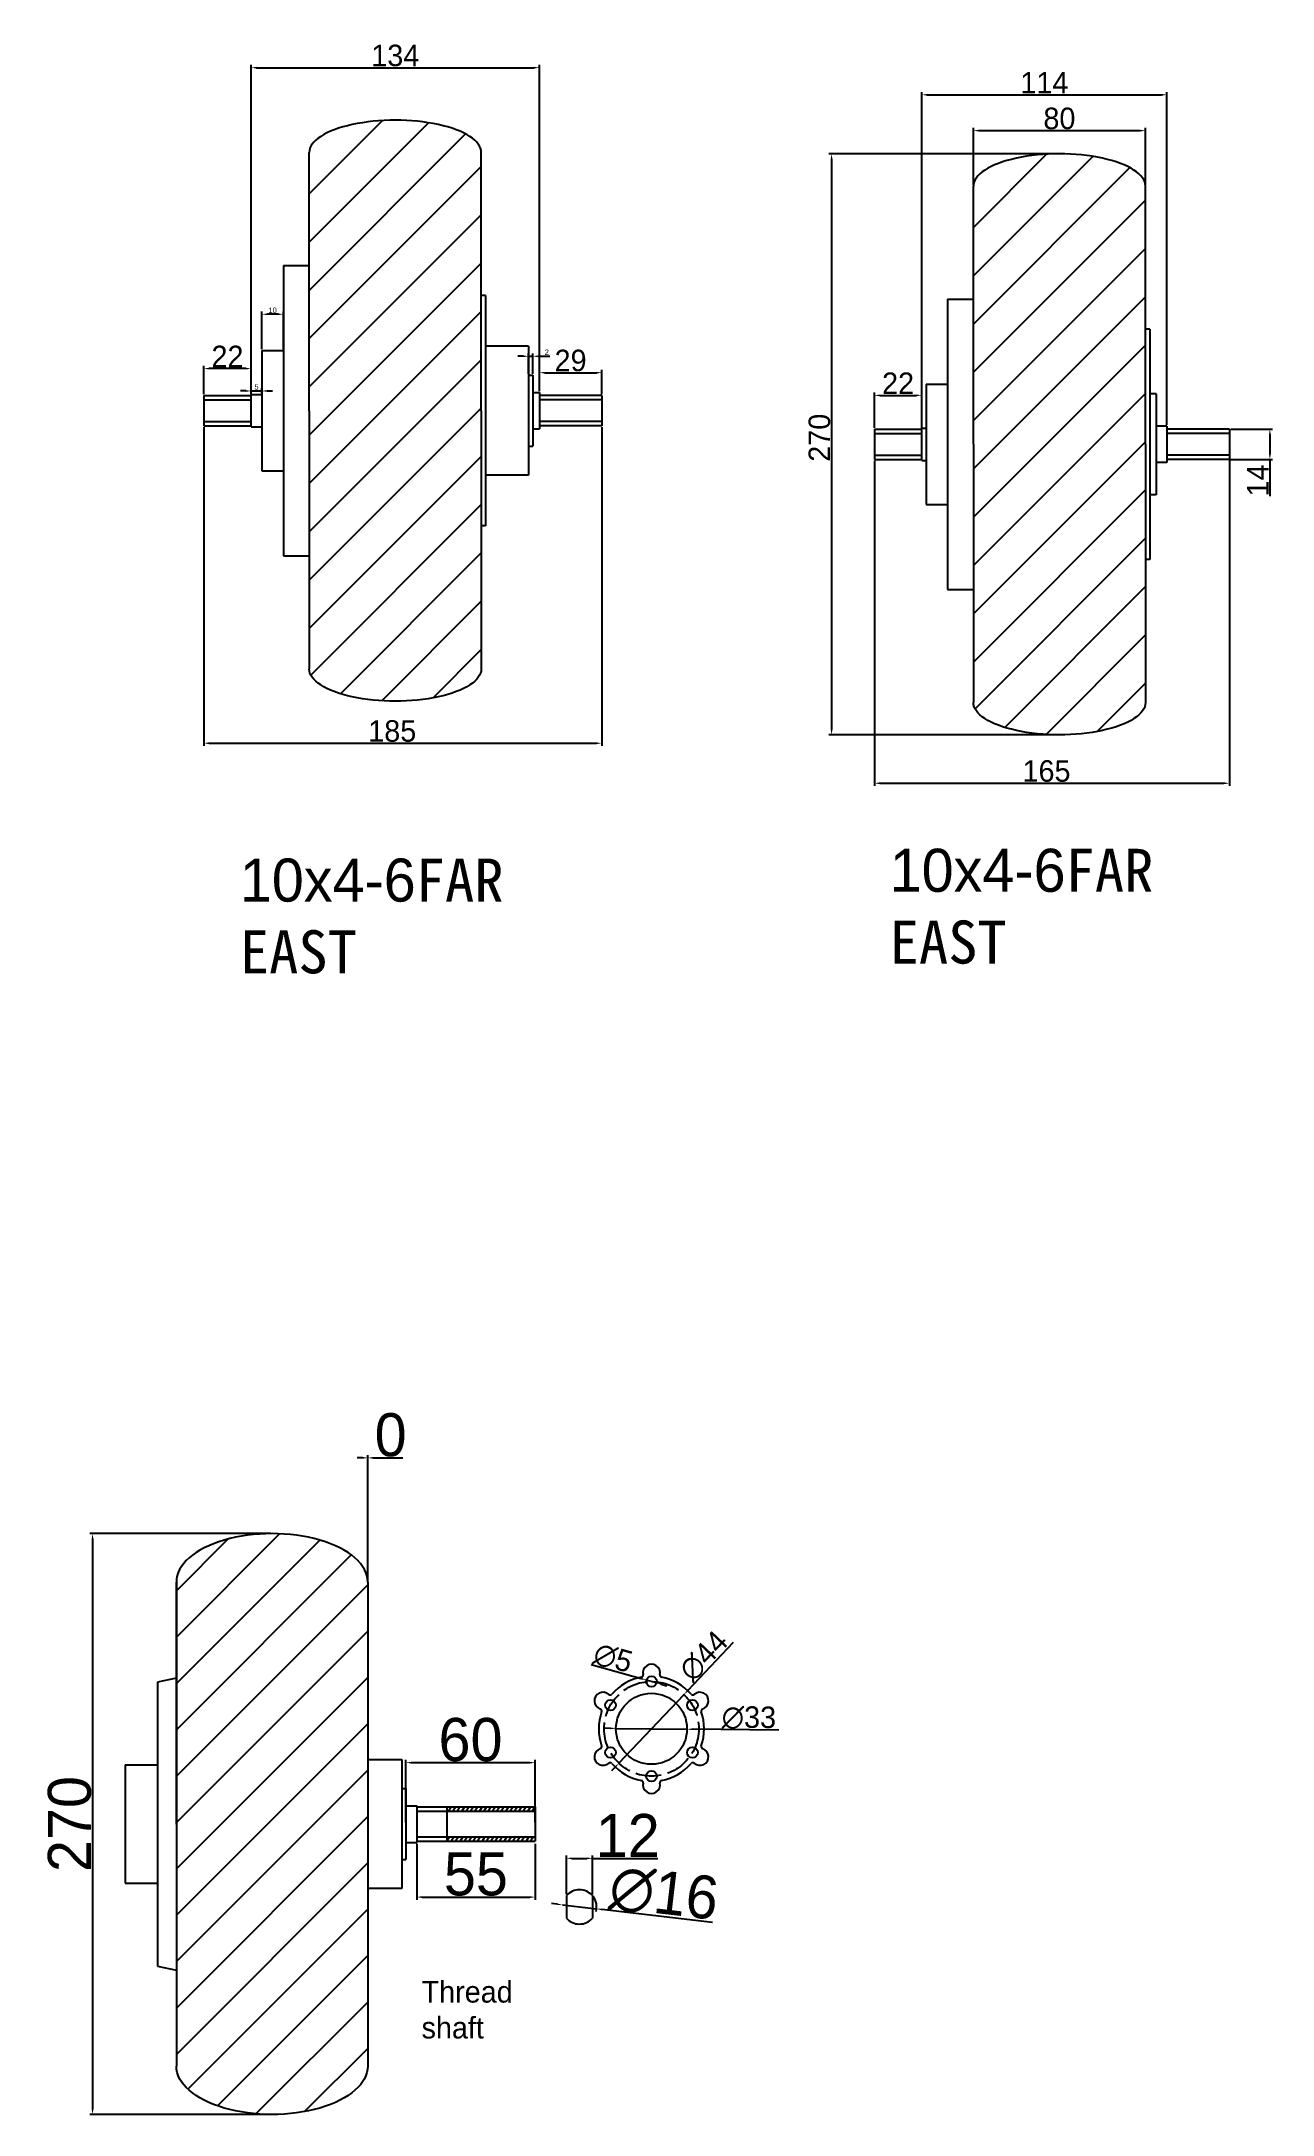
# Model space of a CAD drawing. Header units: millimetres. Extents: x 3959 to 4532, y -15 to 948.
import ezdxf

# ---------------------------------------------------------------- set-up
doc = ezdxf.new("R2010")
doc.units = ezdxf.units.MM
doc.linetypes.add('ACAD_ISO02W100', pattern=[15, 12, -3])
doc.dimstyles.new('ISO-25', dxfattribs={"dimtxt": 2.5, "dimasz": 2.5, "dimexe": 1.25, "dimexo": 0.625, "dimtad": 1, "dimdsep": 46, "dimtxsty": 'Standard', "dimcen": 2.5, "dimadec": 0, "dimazin": 0, "dimtfac": 1, "dimtmove": 0, "dimatfit": 3, "dimfxl": 1, "dimarcsym": 0})

# ---------------------------------------------------------------- blocks, each defined once
blk = doc.blocks.new('*D27')
at = {"color": 0, "lineweight": -2, "transparency": 16777216}
for p, q in [((4133.85, 110.81), (4133.85, 84.75)), ((4188.85, 110.81), (4188.85, 84.75)), ((4136.35, 86), (4186.35, 86))]:
    blk.add_line(p, q, dxfattribs=at)
at = {"color": 0, "transparency": 16777216}
for points in [[(4136.35, 86.42), (4136.35, 85.58), (4133.85, 86)], [(4186.35, 86.42), (4186.35, 85.58), (4188.85, 86)]]:
    blk.add_solid(points, dxfattribs=at)
at = {"layer": 'Defpoints', "color": 0, "transparency": 16777216}
for p in [(4133.85, 111.44), (4188.85, 111.44), (4188.85, 86)]:
    blk.add_point(p, dxfattribs=at)
at = {"color": 0, "transparency": 16777216, "insert": (4161.35, 96.63), "char_height": 20, "attachment_point": 5}
blk.add_mtext('55', dxfattribs=at)
blk = doc.blocks.new('*D28')
at = {"color": 0, "lineweight": -2, "transparency": 16777216}
for p, q in [((4199.06, 82.66), (4196.57, 82.95)), ((4201.54, 82.37), (4217.43, 80.51)), ((4271.32, 74.21), (4219.92, 80.22))]:
    blk.add_line(p, q, dxfattribs=at)
blk.add_arc((4209.49, 81.44), 8, 344.37326, 36.93339, dxfattribs=at)
at = {"color": 0, "transparency": 16777216}
for points in [[(4199.11, 83.08), (4199.01, 82.25), (4201.54, 82.37)], [(4219.96, 80.64), (4219.87, 79.81), (4217.43, 80.51)]]:
    blk.add_solid(points, dxfattribs=at)
at = {"layer": 'Defpoints', "color": 0, "transparency": 16777216}
for p in [(4201.54, 82.37), (4217.43, 80.51)]:
    blk.add_point(p, dxfattribs=at)
at = {"color": 0, "transparency": 16777216, "insert": (4248.76, 87.54), "char_height": 20, "attachment_point": 5, "rotation": 353.32573}
blk.add_mtext('∅16', dxfattribs=at)
blk = doc.blocks.new('*D29')
at = {"color": 0, "lineweight": -2, "transparency": 16777216}
for p, q in [((4203.49, 87.36), (4203.49, 105.25)), ((4205.99, 104), (4212.99, 104)), ((4215.49, 87.36), (4215.49, 105.25)), ((4215.49, 104), (4245.9, 104))]:
    blk.add_line(p, q, dxfattribs=at)
at = {"color": 0, "transparency": 16777216}
for points in [[(4205.99, 104.42), (4205.99, 103.58), (4203.49, 104)], [(4212.99, 104.42), (4212.99, 103.58), (4215.49, 104)]]:
    blk.add_solid(points, dxfattribs=at)
at = {"layer": 'Defpoints', "color": 0, "transparency": 16777216}
for p in [(4215.49, 104), (4203.49, 86.73), (4215.49, 86.73)]:
    blk.add_point(p, dxfattribs=at)
at = {"color": 0, "transparency": 16777216, "insert": (4231.94, 114.63), "char_height": 20, "attachment_point": 5}
blk.add_mtext('12', dxfattribs=at)
blk = doc.blocks.new('*D30')
at = {"color": 0, "lineweight": -2, "transparency": 16777216}
for p, q in [((4128.85, 120.64), (4128.85, 149.73)), ((4131.35, 148.48), (4186.35, 148.48)), ((4188.85, 120.64), (4188.85, 149.73))]:
    blk.add_line(p, q, dxfattribs=at)
at = {"color": 0, "transparency": 16777216}
for points in [[(4131.35, 148.89), (4131.35, 148.06), (4128.85, 148.48)], [(4186.35, 148.89), (4186.35, 148.06), (4188.85, 148.48)]]:
    blk.add_solid(points, dxfattribs=at)
at = {"layer": 'Defpoints', "color": 0, "transparency": 16777216}
for p in [(4188.85, 148.48), (4128.85, 120.01), (4188.85, 120.01)]:
    blk.add_point(p, dxfattribs=at)
at = {"color": 0, "transparency": 16777216, "insert": (4158.85, 159.1), "char_height": 20, "attachment_point": 5}
blk.add_mtext('60', dxfattribs=at)
blk = doc.blocks.new('*U1')
blk.add_line((0.68, 1), (-0.68, -1))
blk = doc.blocks.new('*U2')
at = {"color": 0, "linetype": 'ByBlock', "lineweight": -2, "transparency": 16777216}
for p in [(-38.86, 0), (-36.81, 0), (-34.77, 0), (-32.72, 0), (-30.68, 0), (-28.63, 0), (-26.59, 0), (-24.54, 0), (-22.5, 0), (-20.45, 0), (-18.41, 0), (-16.36, 0), (-14.32, 0), (-12.27, 0), (-10.23, 0), (-8.18, 0), (-6.14, 0), (-4.09, 0), (-2.05, 0), (0, 0)]:
    blk.add_blockref('*U1', p, dxfattribs=at)
blk = doc.blocks.new('*U3')
blk.add_line((0.68, 1), (-0.68, -1))
blk = doc.blocks.new('*U4')
at = {"color": 0, "linetype": 'ByBlock', "lineweight": -2, "transparency": 16777216}
for p in [(-38.86, 0), (-36.81, 0), (-34.77, 0), (-32.72, 0), (-30.68, 0), (-28.63, 0), (-26.59, 0), (-24.54, 0), (-22.5, 0), (-20.45, 0), (-18.41, 0), (-16.36, 0), (-14.32, 0), (-12.27, 0), (-10.23, 0), (-8.18, 0), (-6.14, 0), (-4.09, 0), (-2.05, 0), (0, 0)]:
    blk.add_blockref('*U3', p, dxfattribs=at)
blk = doc.blocks.new('*D17')
at = {"color": 0, "lineweight": -2, "transparency": 16777216}
for p, q in [((4223.97, 164.41), (4221.47, 164.44)), ((4226.47, 164.38), (4259.46, 164.02)), ((4302.16, 163.55), (4261.96, 163.99))]:
    blk.add_line(p, q, dxfattribs=at)
at = {"color": 0, "transparency": 16777216}
for points in [[(4223.97, 164.83), (4223.96, 163.99), (4226.47, 164.38)], [(4261.97, 164.41), (4261.96, 163.57), (4259.46, 164.02)]]:
    blk.add_solid(points, dxfattribs=at)
at = {"layer": 'Defpoints', "color": 0, "transparency": 16777216}
for p in [(4226.47, 164.38), (4259.46, 164.02)]:
    blk.add_point(p, dxfattribs=at)
at = {"color": 0, "transparency": 16777216, "insert": (4288.26, 169.33), "char_height": 10, "attachment_point": 5, "rotation": 359.3682}
blk.add_mtext('∅33', dxfattribs=at)
blk = doc.blocks.new('*D18')
at = {"color": 0, "lineweight": -2, "transparency": 16777216}
for p, q in [((4280.95, 204.28), (4259.82, 181.98)), ((4227.83, 148.23), (4258.1, 180.17)), ((4226.11, 146.42), (4224.39, 144.6))]:
    blk.add_line(p, q, dxfattribs=at)
at = {"color": 0, "transparency": 16777216}
for points in [[(4259.52, 182.27), (4260.12, 181.7), (4258.1, 180.17)], [(4225.81, 146.7), (4226.42, 146.13), (4227.83, 148.23)]]:
    blk.add_solid(points, dxfattribs=at)
at = {"layer": 'Defpoints', "color": 0, "transparency": 16777216}
for p in [(4258.1, 180.17), (4227.83, 148.23)]:
    blk.add_point(p, dxfattribs=at)
at = {"color": 0, "transparency": 16777216, "insert": (4267.26, 198.02), "char_height": 10, "attachment_point": 5, "rotation": 46.53847}
blk.add_mtext('∅44', dxfattribs=at)
blk = doc.blocks.new('*U6')
blk.add_circle((0, 0), 2.5)
blk = doc.blocks.new('*U7')
at = {"color": 0, "linetype": 'ByBlock', "lineweight": -2, "transparency": 16777216}
blk.add_blockref('*U6', (4045.3, 1985.12), dxfattribs=at)
for p, rotation in [((4026.24, 1974.12), 59.99999999999999), ((4064.35, 1974.12), 299.9999999999999), ((4026.24, 1952.12), 120), ((4064.35, 1952.12), 239.9999999999999), ((4045.3, 1941.12), 180)]:
    blk.add_blockref('*U6', p, dxfattribs=dict(at, rotation=rotation))
blk = doc.blocks.new('*U8')
for centre, radius, start, end in [((0, -1.02), 4, 348.74404, 191.25596), ((-4.9, -2), 1, 281.08744, 11.25596), ((4.9, -2), 1, 168.74404, 258.91256)]:
    blk.add_arc(centre, radius, start, end)
blk = doc.blocks.new('*U5')
at = {"color": 0, "linetype": 'ByBlock', "lineweight": -2, "transparency": 16777216}
blk.add_blockref('*U8', (4045.3, 1990.14), dxfattribs=at)
for p, rotation in [((4021.9, 1976.63), 59.99999999999999), ((4068.7, 1976.63), 299.9999999999999), ((4021.9, 1949.61), 120), ((4068.7, 1949.61), 240), ((4045.3, 1936.1), 180)]:
    blk.add_blockref('*U8', p, dxfattribs=dict(at, rotation=rotation))
blk = doc.blocks.new('*D19')
at = {"color": 0, "lineweight": -2, "transparency": 16777216}
for p, q in [((4214.93, 194.1), (4238.15, 187.56)), ((4245.37, 185.52), (4240.56, 186.88)), ((4247.78, 184.84), (4250.18, 184.17))]:
    blk.add_line(p, q, dxfattribs=at)
at = {"color": 0, "transparency": 16777216}
for points in [[(4238.27, 187.96), (4238.04, 187.15), (4240.56, 186.88)], [(4247.89, 185.25), (4247.67, 184.44), (4245.37, 185.52)]]:
    blk.add_solid(points, dxfattribs=at)
at = {"layer": 'Defpoints', "color": 0, "transparency": 16777216}
for p in [(4240.56, 186.88), (4245.37, 185.52)]:
    blk.add_point(p, dxfattribs=at)
at = {"color": 0, "transparency": 16777216, "insert": (4225.07, 197.08), "char_height": 10, "attachment_point": 5, "rotation": 344.2691}
blk.add_mtext('∅5', dxfattribs=at)
blk = doc.blocks.new('*D35')
at = {"color": 0, "lineweight": -2, "transparency": 16777216}
for p, q in [((4065.97, 254.94), (3981.9, 254.94)), ((3983.15, 252.44), (3983.15, -12.56)), ((4065.97, -15.06), (3981.9, -15.06))]:
    blk.add_line(p, q, dxfattribs=at)
at = {"color": 0, "transparency": 16777216}
for points in [[(3982.73, 252.44), (3983.57, 252.44), (3983.15, 254.94)], [(3982.73, -12.56), (3983.57, -12.56), (3983.15, -15.06)]]:
    blk.add_solid(points, dxfattribs=at)
at = {"layer": 'Defpoints', "color": 0, "transparency": 16777216}
for p in [(4066.6, 254.94), (3983.15, -15.06), (4066.6, -15.06)]:
    blk.add_point(p, dxfattribs=at)
at = {"color": 0, "transparency": 16777216, "insert": (3972.52, 119.94), "char_height": 20, "attachment_point": 5, "rotation": 90}
blk.add_mtext('270', dxfattribs=at)
blk = doc.blocks.new('*D36')
at = {"color": 0, "lineweight": -2, "transparency": 16777216}
for p, q in [((4108.6, 290.14), (4106.1, 290.14)), ((4111.1, 233.06), (4111.1, 291.39)), ((4111.1, 233.06), (4111.1, 291.39)), ((4113.6, 290.14), (4127.35, 290.14))]:
    blk.add_line(p, q, dxfattribs=at)
at = {"color": 0, "transparency": 16777216}
for points in [[(4108.6, 290.56), (4108.6, 289.72), (4111.1, 290.14)], [(4113.6, 290.56), (4113.6, 289.72), (4111.1, 290.14)]]:
    blk.add_solid(points, dxfattribs=at)
at = {"layer": 'Defpoints', "color": 0, "transparency": 16777216}
for p in [(4111.1, 290.14), (4111.1, 232.44), (4111.1, 232.44)]:
    blk.add_point(p, dxfattribs=at)
at = {"color": 0, "transparency": 16777216, "insert": (4121.72, 300.76), "char_height": 20, "attachment_point": 5}
blk.add_mtext('0', dxfattribs=at)
blk = doc.blocks.new('*D76')
at = {"color": 0, "lineweight": -2, "transparency": 16777216}
for p, q in [((4061.87, 805.49), (4061.87, 822.93)), ((4069.37, 821.68), (4064.37, 821.68)), ((4071.87, 805.49), (4071.87, 822.93))]:
    blk.add_line(p, q, dxfattribs=at)
at = {"color": 0, "transparency": 16777216}
for points in [[(4064.37, 822.09), (4064.37, 821.26), (4061.87, 821.68)], [(4069.37, 822.09), (4069.37, 821.26), (4071.87, 821.68)]]:
    blk.add_solid(points, dxfattribs=at)
at = {"layer": 'Defpoints', "color": 0, "transparency": 16777216}
for p in [(4061.87, 821.68), (4061.87, 804.87), (4071.87, 804.87)]:
    blk.add_point(p, dxfattribs=at)
at = {"color": 0, "transparency": 16777216, "insert": (4066.87, 823.55), "char_height": 2.5, "attachment_point": 5}
blk.add_mtext('10', dxfattribs=at)
blk = doc.blocks.new('*D77')
at = {"color": 0, "lineweight": -2, "transparency": 16777216}
for p, q in [((4054.37, 786.03), (4051.87, 786.03)), ((4056.87, 784.99), (4056.87, 787.28)), ((4056.87, 786.03), (4061.87, 786.03)), ((4061.87, 784.99), (4061.87, 787.28)), ((4064.37, 786.03), (4066.87, 786.03))]:
    blk.add_line(p, q, dxfattribs=at)
at = {"color": 0, "transparency": 16777216}
for points in [[(4054.37, 786.45), (4054.37, 785.61), (4056.87, 786.03)], [(4064.37, 786.45), (4064.37, 785.61), (4061.87, 786.03)]]:
    blk.add_solid(points, dxfattribs=at)
at = {"layer": 'Defpoints', "color": 0, "transparency": 16777216}
for p in [(4056.87, 784.37), (4061.87, 786.03), (4061.87, 784.37)]:
    blk.add_point(p, dxfattribs=at)
at = {"color": 0, "transparency": 16777216, "insert": (4059.37, 787.91), "char_height": 2.5, "attachment_point": 5}
blk.add_mtext('5', dxfattribs=at)
blk = doc.blocks.new('*D60')
at = {"color": 0, "lineweight": -2, "transparency": 16777216}
for p, q in [((4034.87, 784.49), (4034.87, 797.7)), ((4054.37, 796.45), (4037.37, 796.45)), ((4056.87, 784.49), (4056.87, 797.7))]:
    blk.add_line(p, q, dxfattribs=at)
at = {"color": 0, "transparency": 16777216}
for points in [[(4037.37, 796.86), (4037.37, 796.03), (4034.87, 796.45)], [(4054.37, 796.86), (4054.37, 796.03), (4056.87, 796.45)]]:
    blk.add_solid(points, dxfattribs=at)
at = {"layer": 'Defpoints', "color": 0, "transparency": 16777216}
for p in [(4034.87, 796.45), (4034.87, 783.87), (4056.87, 783.87)]:
    blk.add_point(p, dxfattribs=at)
at = {"color": 0, "transparency": 16777216, "insert": (4045.87, 802.07), "char_height": 10, "attachment_point": 5}
blk.add_mtext('22', dxfattribs=at)
blk = doc.blocks.new('*D61')
at = {"color": 0, "lineweight": -2, "transparency": 16777216}
for p, q in [((4190.87, 785.99), (4190.87, 795.78)), ((4193.37, 794.53), (4217.37, 794.53)), ((4219.87, 784.49), (4219.87, 795.78))]:
    blk.add_line(p, q, dxfattribs=at)
at = {"color": 0, "transparency": 16777216}
for points in [[(4193.37, 794.94), (4193.37, 794.11), (4190.87, 794.53)], [(4217.37, 794.94), (4217.37, 794.11), (4219.87, 794.53)]]:
    blk.add_solid(points, dxfattribs=at)
at = {"layer": 'Defpoints', "color": 0, "transparency": 16777216}
for p in [(4219.87, 794.53), (4190.87, 785.37), (4219.87, 783.87)]:
    blk.add_point(p, dxfattribs=at)
at = {"color": 0, "transparency": 16777216, "insert": (4205.37, 800.15), "char_height": 10, "attachment_point": 5}
blk.add_mtext('29', dxfattribs=at)
blk = doc.blocks.new('*D78')
at = {"color": 0, "lineweight": -2, "transparency": 16777216}
for p, q in [((4183.37, 802.17), (4180.87, 802.17)), ((4185.87, 793.99), (4185.87, 803.42)), ((4185.87, 802.17), (4187.87, 802.17)), ((4187.87, 793.99), (4187.87, 803.42)), ((4190.37, 802.17), (4195.78, 802.17))]:
    blk.add_line(p, q, dxfattribs=at)
at = {"color": 0, "transparency": 16777216}
for points in [[(4183.37, 802.58), (4183.37, 801.75), (4185.87, 802.17)], [(4190.37, 802.58), (4190.37, 801.75), (4187.87, 802.17)]]:
    blk.add_solid(points, dxfattribs=at)
at = {"layer": 'Defpoints', "color": 0, "transparency": 16777216}
for p in [(4187.87, 802.17), (4185.87, 793.37), (4187.87, 793.37)]:
    blk.add_point(p, dxfattribs=at)
at = {"color": 0, "transparency": 16777216, "insert": (4194.32, 804.04), "char_height": 2.5, "attachment_point": 5}
blk.add_mtext('2', dxfattribs=at)
blk = doc.blocks.new('*D62')
at = {"color": 0, "lineweight": -2, "transparency": 16777216}
for p, q in [((4056.87, 784.49), (4056.87, 937.55)), ((4059.37, 936.3), (4188.37, 936.3)), ((4190.87, 785.99), (4190.87, 937.55))]:
    blk.add_line(p, q, dxfattribs=at)
at = {"color": 0, "transparency": 16777216}
for points in [[(4059.37, 936.71), (4059.37, 935.88), (4056.87, 936.3)], [(4188.37, 936.71), (4188.37, 935.88), (4190.87, 936.3)]]:
    blk.add_solid(points, dxfattribs=at)
at = {"layer": 'Defpoints', "color": 0, "transparency": 16777216}
for p in [(4190.87, 936.3), (4056.87, 783.87), (4190.87, 785.37)]:
    blk.add_point(p, dxfattribs=at)
at = {"color": 0, "transparency": 16777216, "insert": (4123.87, 941.92), "char_height": 10, "attachment_point": 5}
blk.add_mtext('134', dxfattribs=at)
blk = doc.blocks.new('*D63')
at = {"color": 0, "lineweight": -2, "transparency": 16777216}
for p, q in [((4034.87, 769.24), (4034.87, 621.06)), ((4219.87, 769.24), (4219.87, 621.06)), ((4037.37, 622.31), (4217.37, 622.31))]:
    blk.add_line(p, q, dxfattribs=at)
at = {"color": 0, "transparency": 16777216}
for points in [[(4037.37, 622.72), (4037.37, 621.89), (4034.87, 622.31)], [(4217.37, 622.72), (4217.37, 621.89), (4219.87, 622.31)]]:
    blk.add_solid(points, dxfattribs=at)
at = {"layer": 'Defpoints', "color": 0, "transparency": 16777216}
for p in [(4034.87, 769.87), (4219.87, 769.87), (4219.87, 622.31)]:
    blk.add_point(p, dxfattribs=at)
at = {"color": 0, "transparency": 16777216, "insert": (4122.47, 627.93), "char_height": 10, "attachment_point": 5}
blk.add_mtext('185', dxfattribs=at)
blk = doc.blocks.new('*D67')
at = {"color": 0, "lineweight": -2, "transparency": 16777216}
for p, q in [((4368.6, 768.86), (4368.6, 924.94)), ((4371.1, 923.69), (4480.1, 923.69)), ((4482.6, 770.36), (4482.6, 924.94))]:
    blk.add_line(p, q, dxfattribs=at)
at = {"color": 0, "transparency": 16777216}
for points in [[(4371.1, 924.1), (4371.1, 923.27), (4368.6, 923.69)], [(4480.1, 924.1), (4480.1, 923.27), (4482.6, 923.69)]]:
    blk.add_solid(points, dxfattribs=at)
at = {"layer": 'Defpoints', "color": 0, "transparency": 16777216}
for p in [(4482.6, 923.69), (4368.6, 768.23), (4482.6, 769.73)]:
    blk.add_point(p, dxfattribs=at)
at = {"color": 0, "transparency": 16777216, "insert": (4425.6, 929.31), "char_height": 10, "attachment_point": 5}
blk.add_mtext('114', dxfattribs=at)
blk = doc.blocks.new('*D68')
at = {"color": 0, "lineweight": -2, "transparency": 16777216}
for p, q in [((4346.6, 753.61), (4346.6, 602.45)), ((4511.6, 760.61), (4511.6, 602.45)), ((4349.1, 603.7), (4509.1, 603.7))]:
    blk.add_line(p, q, dxfattribs=at)
at = {"color": 0, "transparency": 16777216}
for points in [[(4349.1, 604.12), (4349.1, 603.29), (4346.6, 603.7)], [(4509.1, 604.12), (4509.1, 603.29), (4511.6, 603.7)]]:
    blk.add_solid(points, dxfattribs=at)
at = {"layer": 'Defpoints', "color": 0, "transparency": 16777216}
for p in [(4511.6, 761.23), (4346.6, 754.23), (4511.6, 603.7)]:
    blk.add_point(p, dxfattribs=at)
at = {"color": 0, "transparency": 16777216, "insert": (4426.6, 609.33), "char_height": 10, "attachment_point": 5}
blk.add_mtext('165', dxfattribs=at)
blk = doc.blocks.new('*D69')
at = {"color": 0, "lineweight": -2, "transparency": 16777216}
for p, q in [((4512.23, 768.23), (4531.67, 768.23)), ((4530.42, 765.73), (4530.42, 756.73)), ((4512.23, 754.23), (4531.67, 754.23)), ((4530.42, 754.23), (4530.42, 737.15))]:
    blk.add_line(p, q, dxfattribs=at)
at = {"color": 0, "transparency": 16777216}
for points in [[(4530, 765.73), (4530.84, 765.73), (4530.42, 768.23)], [(4530, 756.73), (4530.84, 756.73), (4530.42, 754.23)]]:
    blk.add_solid(points, dxfattribs=at)
at = {"layer": 'Defpoints', "color": 0, "transparency": 16777216}
for p in [(4511.6, 768.23), (4511.6, 754.23), (4530.42, 754.23)]:
    blk.add_point(p, dxfattribs=at)
at = {"color": 0, "transparency": 16777216, "insert": (4524.8, 744.44), "char_height": 10, "attachment_point": 5, "rotation": 90}
blk.add_mtext('14', dxfattribs=at)
blk = doc.blocks.new('*D58')
at = {"color": 0, "lineweight": -2, "transparency": 16777216}
for p, q in [((4346.6, 768.86), (4346.6, 785.25)), ((4349.1, 784), (4366.1, 784)), ((4368.6, 769.36), (4368.6, 785.25))]:
    blk.add_line(p, q, dxfattribs=at)
at = {"color": 0, "transparency": 16777216}
for points in [[(4349.1, 784.41), (4349.1, 783.58), (4346.6, 784)], [(4366.1, 784.41), (4366.1, 783.58), (4368.6, 784)]]:
    blk.add_solid(points, dxfattribs=at)
at = {"layer": 'Defpoints', "color": 0, "transparency": 16777216}
for p in [(4368.6, 784), (4346.6, 768.23), (4368.6, 768.73)]:
    blk.add_point(p, dxfattribs=at)
at = {"color": 0, "transparency": 16777216, "insert": (4357.6, 789.62), "char_height": 10, "attachment_point": 5}
blk.add_mtext('22', dxfattribs=at)
blk = doc.blocks.new('*D70')
at = {"color": 0, "lineweight": -2, "transparency": 16777216}
for p, q in [((4431.98, 896.23), (4325.45, 896.23)), ((4326.7, 893.73), (4326.7, 628.73)), ((4431.98, 626.23), (4325.45, 626.23))]:
    blk.add_line(p, q, dxfattribs=at)
at = {"color": 0, "transparency": 16777216}
for points in [[(4326.28, 893.73), (4327.11, 893.73), (4326.7, 896.23)], [(4326.28, 628.73), (4327.11, 628.73), (4326.7, 626.23)]]:
    blk.add_solid(points, dxfattribs=at)
at = {"layer": 'Defpoints', "color": 0, "transparency": 16777216}
for p in [(4432.6, 896.23), (4326.7, 626.23), (4432.6, 626.23)]:
    blk.add_point(p, dxfattribs=at)
at = {"color": 0, "transparency": 16777216, "insert": (4321.07, 764.29), "char_height": 10, "attachment_point": 5, "rotation": 90}
blk.add_mtext('270', dxfattribs=at)
blk = doc.blocks.new('*D71')
at = {"color": 0, "lineweight": -2, "transparency": 16777216}
for p, q in [((4392.6, 881.86), (4392.6, 908.28)), ((4395.1, 907.03), (4470.1, 907.03)), ((4472.6, 881.86), (4472.6, 908.28))]:
    blk.add_line(p, q, dxfattribs=at)
at = {"color": 0, "transparency": 16777216}
for points in [[(4395.1, 907.45), (4395.1, 906.62), (4392.6, 907.03)], [(4470.1, 907.45), (4470.1, 906.62), (4472.6, 907.03)]]:
    blk.add_solid(points, dxfattribs=at)
at = {"layer": 'Defpoints', "color": 0, "transparency": 16777216}
for p in [(4472.6, 907.03), (4392.6, 881.23), (4472.6, 881.23)]:
    blk.add_point(p, dxfattribs=at)
at = {"color": 0, "transparency": 16777216, "insert": (4432.6, 912.66), "char_height": 10, "attachment_point": 5}
blk.add_mtext('80', dxfattribs=at)

msp = doc.modelspace()

# ---------------------------------------------------------------- hatches: boundary and pattern name
h = msp.add_hatch()
h.set_pattern_fill('ANSI31', color=1, scale=5)
h.set_pattern_definition([(45, (4326.289, 603.756), (-11.2253, 11.2253), [])])
edge = h.paths.add_edge_path()
edge.add_line((4083.866, 776.869), (4083.866, 656.869))
edge.add_ellipse((4123.866, 656.869), major_axis=(40, 0), ratio=0.375, start_angle=180, end_angle=360)
edge.add_line((4163.866, 656.869), (4163.866, 776.869))
edge.add_line((4163.866, 776.869), (4163.866, 896.869))
edge.add_ellipse((4123.866, 896.869), major_axis=(40, 0), ratio=0.375, start_angle=0, end_angle=180)
edge.add_line((4083.866, 896.869), (4083.866, 776.869))
h = msp.add_hatch()
h.set_pattern_fill('ANSI31', color=1, scale=5)
h.set_pattern_definition([(45, (4635.027, 588.12), (-11.2253, 11.2253), [])])
edge = h.paths.add_edge_path()
edge.add_line((4392.604, 761.233), (4392.604, 641.233))
edge.add_ellipse((4432.604, 641.233), major_axis=(40, 0), ratio=0.375, start_angle=180, end_angle=360)
edge.add_line((4472.604, 641.233), (4472.604, 761.233))
edge.add_line((4472.604, 761.233), (4472.604, 881.233))
edge.add_ellipse((4432.604, 881.233), major_axis=(40, 0), ratio=0.375, start_angle=0, end_angle=180)
edge.add_line((4392.604, 881.233), (4392.604, 761.233))
h = msp.add_hatch()
h.set_pattern_fill('ANSI31', color=1, scale=4.8)
h.set_pattern_definition([(45, (5967.932, -2351.803), (-10.77631, 10.77631), [])])
edge = h.paths.add_edge_path()
edge.add_ellipse((4066.599, 232.436), major_axis=(44.5, 0), ratio=0.505618, start_angle=0, end_angle=180)
edge.add_line((4022.099, 232.436), (4022.099, 7.436))
edge.add_ellipse((4066.599, 7.436), major_axis=(44.5, 0), ratio=0.505618, start_angle=180, end_angle=360)
edge.add_line((4111.099, 7.436), (4111.099, 232.436))

# ---------------------------------------------------------------- linework, layer by layer
for p, q in [((4083.866, 776.869), (4083.866, 896.869)), ((4163.866, 776.869), (4163.866, 896.869)), ((4392.604, 761.233), (4392.604, 881.233)), ((4392.604, 761.233), (4392.604, 881.233)), ((4472.604, 761.233), (4472.604, 881.233)), ((4071.866, 844.369), (4071.866, 709.369)), ((4071.866, 844.369), (4083.866, 844.369)), ((4165.866, 830.369), (4163.866, 830.369)), ((4165.866, 830.369), (4165.866, 723.369)), ((4380.604, 828.733), (4380.604, 693.733)), ((4380.604, 828.733), (4392.604, 828.733)), ((4474.604, 814.733), (4472.604, 814.733)), ((4474.604, 814.733), (4474.604, 707.733)), ((4061.866, 804.869), (4061.866, 748.869)), ((4061.866, 804.869), (4071.866, 804.869)), ((4185.866, 806.869), (4165.866, 806.869)), ((4165.866, 806.869), (4165.866, 746.869)), ((4185.866, 806.869), (4185.866, 746.869)), ((4185.866, 793.369), (4187.866, 793.369)), ((4187.866, 793.369), (4187.866, 760.369)), ((4034.866, 783.869), (4056.866, 783.869)), ((4034.866, 783.869), (4034.866, 769.861)), ((4034.866, 781.869), (4056.866, 781.869)), ((4056.866, 784.369), (4061.866, 784.369)), ((4056.866, 769.369), (4056.866, 784.369)), ((4187.866, 785.369), (4190.866, 785.369)), ((4190.866, 785.369), (4190.866, 768.369)), ((4219.866, 783.869), (4190.866, 783.869)), ((4219.866, 781.869), (4190.866, 781.869)), ((4219.866, 783.869), (4219.866, 769.869)), ((4370.604, 789.233), (4370.604, 733.233)), ((4370.604, 789.233), (4380.604, 789.233)), ((4477.604, 784.733), (4474.604, 784.733)), ((4477.604, 784.733), (4477.604, 737.733)), ((4034.866, 771.869), (4056.866, 771.869)), ((4083.866, 776.869), (4083.866, 656.869)), ((4163.866, 776.869), (4163.866, 656.869)), ((4219.866, 771.869), (4190.866, 771.869)), ((4034.866, 769.869), (4056.866, 769.869)), ((4056.866, 769.369), (4061.866, 769.369)), ((4187.866, 768.369), (4190.866, 768.369)), ((4219.866, 769.869), (4190.866, 769.869)), ((4346.604, 768.233), (4368.604, 768.233)), ((4346.604, 768.233), (4346.604, 754.233)), ((4346.604, 766.233), (4368.604, 766.233)), ((4368.604, 768.733), (4370.604, 768.733)), ((4368.604, 753.733), (4368.604, 768.733)), ((4392.604, 761.233), (4392.604, 641.233)), ((4392.604, 761.233), (4392.604, 641.233)), ((4472.604, 761.233), (4472.604, 641.233)), ((4482.604, 769.733), (4477.604, 769.733)), ((4482.604, 769.733), (4482.604, 752.733)), ((4511.604, 768.233), (4482.604, 768.233)), ((4511.604, 766.233), (4482.604, 766.233)), ((4511.604, 768.233), (4511.604, 754.233)), ((4185.866, 760.369), (4187.866, 760.369)), ((4346.604, 756.233), (4368.604, 756.233)), ((4346.604, 754.233), (4368.604, 754.233)), ((4368.604, 753.733), (4370.604, 753.733)), ((4482.604, 752.733), (4477.604, 752.733)), ((4511.604, 756.233), (4482.604, 756.233)), ((4511.604, 754.233), (4482.604, 754.233)), ((4061.866, 748.869), (4071.866, 748.869)), ((4185.866, 746.869), (4165.866, 746.869)), ((4370.604, 733.233), (4380.604, 733.233)), ((4477.604, 737.733), (4474.604, 737.733)), ((4165.866, 723.369), (4163.866, 723.369)), ((4071.866, 709.369), (4083.866, 709.369)), ((4474.604, 707.733), (4472.604, 707.733)), ((4380.604, 693.733), (4392.604, 693.733)), ((4022.099, 119.936), (4022.099, 232.436)), ((4022.099, 232.436), (4022.099, 7.436)), ((4111.099, 232.436), (4111.099, 7.436)), ((4022.099, 187.778), (4013.349, 185.936)), ((4013.349, 185.936), (4013.349, 53.936)), ((4013.349, 154.186), (4013.349, 119.936)), ((3998.349, 147.436), (3998.349, 92.436)), ((3998.349, 147.436), (4013.349, 147.436)), ((4111.099, 150.014), (4126.849, 150.014)), ((4126.849, 150.014), (4126.849, 90.014)), ((4126.849, 136.514), (4128.849, 136.514)), ((4128.849, 136.514), (4128.849, 103.514)), ((4128.849, 128.436), (4133.849, 128.436)), ((4133.849, 128.436), (4133.849, 111.436)), ((4133.849, 127.936), (4188.849, 127.936)), ((4133.849, 125.936), (4188.849, 125.936)), ((4147.849, 127.936), (4147.849, 111.936)), ((4188.849, 127.936), (4188.849, 111.936)), ((4128.849, 111.436), (4133.849, 111.436)), ((4133.849, 113.936), (4188.849, 113.936)), ((4133.849, 111.936), (4188.849, 111.936)), ((4126.849, 103.514), (4128.849, 103.514)), ((3998.349, 92.436), (4013.349, 92.436)), ((4126.849, 90.014), (4111.099, 90.014)), ((4126.849, 90.014), (4111.099, 90.014)), ((4203.486, 86.733), (4203.486, 76.15)), ((4215.486, 86.733), (4215.486, 76.15)), ((4013.349, 53.936), (4022.099, 52.094))]:
    msp.add_line(p, q)
at = {"color": 1, "linetype": 'ACAD_ISO02W100'}
msp.add_circle((4242.966, 164.2), 22, dxfattribs=at)
msp.add_circle((4242.966, 164.2), 16.5)
for centre, radius, start, end in [((4242.966, 164.2), 24.5, 101.087441, 138.912559), ((4242.966, 164.2), 24.5, 41.087441, 78.912559), ((4242.966, 164.2), 24.5, 161.087441, 198.912559), ((4242.966, 164.2), 24.5, 341.087441, 18.912559), ((4242.966, 164.2), 24.5, 221.087441, 258.912559), ((4242.966, 164.2), 24.5, 281.087441, 318.912559), ((4209.486, 81.442), 8, 41.409622, 138.590378), ((4209.486, 81.442), 8, 221.409622, 318.590378)]:
    msp.add_arc(centre, radius, start, end)
for centre, major_axis, ratio in [((4123.866, 896.869), (40, 0), 0.375), ((4432.604, 881.233), (40, 0), 0.375), ((4066.599, 232.436), (44.5, 0), 0.505618)]:
    msp.add_ellipse(centre, major_axis=major_axis, ratio=ratio, start_param=0, end_param=3.1415927)
at = {"extrusion": (0, 0, -1)}
for centre, major_axis, ratio in [((4123.866, 656.869), (40, 0), 0.375), ((4432.604, 641.233), (40, 0), 0.375), ((4066.599, 7.436), (44.5, 0), 0.505618)]:
    msp.add_ellipse(centre, major_axis=major_axis, ratio=ratio, start_param=0, end_param=3.1415927, dxfattribs=at)

# ---------------------------------------------------------------- block references
for name, p in [('*U5', (197.669, -1798.92)), ('*U7', (197.669, -1798.92)), ('*U2', (4188.168, 126.936)), ('*U4', (4187.39, 112.936))]:
    msp.add_blockref(name, p)

# ---------------------------------------------------------------- texts
at = {"attachment_point": 1}
for s, width, insert, char_height in [('10x4-6{\\fSimSun|b0|i0|c134|p2;FAR EAST }', 154.68684, (4051.607, 568.697), 20), ('10x4-6{\\fSimSun|b0|i0|c134|p2;FAR EAST }', 154.68684, (4353.686, 573.238), 20), ('Thread shaft', 62.22788, (4136.093, 46.953), 10)]:
    msp.add_mtext_dynamic_manual_height_columns(s, width=width, gutter_width=12.5, heights=[0], dxfattribs=dict(at, insert=insert, char_height=char_height))

# ---------------------------------------------------------------- dimensions: what is measured, and where the dimension line sits
at = {"color": 1}
for base, p1, p2, picture, middle in [((4190.866, 936.296), (4056.866, 783.869), (4190.866, 785.369), '*D62', (4123.866, 936.296)), ((4482.604, 923.686), (4368.604, 768.233), (4482.604, 769.733), '*D67', (4425.604, 923.686)), ((4219.866, 622.307), (4034.866, 769.869), (4219.866, 769.869), '*D63', (4122.472, 622.307)), ((4511.604, 603.704), (4346.604, 754.233), (4511.604, 761.233), '*D68', (4426.604, 603.704))]:
    dim = msp.add_linear_dim(base=base, p1=p1, p2=p2, dimstyle='ISO-25', override={"dimtxt": 10}, dxfattribs=at)
    dim.commit()
    dim.dimension.update_dxf_attribs({"geometry": picture, "text_midpoint": middle, "dimtype": 160})
for base, p1, p2, override, picture, middle in [((4472.604, 907.033), (4392.604, 881.233), (4472.604, 881.233), {"dimtxt": 10}, '*D71', (4432.604, 912.658)), ((4034.866, 796.446), (4056.866, 783.869), (4034.866, 783.869), {"dimtxt": 10}, '*D60', (4045.866, 802.071)), ((4219.866, 794.528), (4190.866, 785.369), (4219.866, 783.869), {"dimtxt": 10}, '*D61', (4205.366, 800.153)), ((4368.604, 783.997), (4346.604, 768.233), (4368.604, 768.733), {"dimtxt": 10}, '*D58', (4357.604, 789.622)), ((4111.099293947, 290.139757276), (4111.099293947, 232.436180138), (4111.099293947, 232.436180138), {"dimtxt": 20}, '*D36', (4121.724293947, 300.764757276)), ((4188.849, 148.476), (4128.849, 120.014), (4188.849, 120.014), {"dimtxt": 20}, '*D30', (4158.849, 159.101)), ((4215.486, 104.001), (4203.486, 86.733), (4215.486, 86.733), {"dimtxt": 20}, '*D29', (4231.945, 114.626)), ((4188.849, 86.001), (4133.849, 111.436), (4188.849, 111.436), {"dimtxt": 20}, '*D27', (4161.349, 96.626))]:
    dim = msp.add_linear_dim(base=base, p1=p1, p2=p2, dimstyle='ISO-25', override=override, dxfattribs=at)
    dim.commit()
    dim.dimension.update_dxf_attribs({"geometry": picture, "text_midpoint": middle})
dim = msp.add_linear_dim(base=(4326.698, 626.233), p1=(4432.604, 896.233), p2=(4432.604, 626.233), angle=90, dimstyle='ISO-25', override={"dimtxt": 10}, dxfattribs=at)
dim.commit()
dim.dimension.update_dxf_attribs({"geometry": '*D70', "text_midpoint": (4326.698, 764.289), "dimtype": 160})
for base, p1, p2, picture, middle in [((4061.866, 821.677), (4071.866, 804.869), (4061.866, 804.869), '*D76', (4066.866, 823.552)), ((4187.866, 802.166), (4185.866, 793.369), (4187.866, 793.369), '*D78', (4194.324, 804.041)), ((4061.866, 786.03), (4056.866, 784.369), (4061.866, 784.369), '*D77', (4059.366, 787.905))]:
    dim = msp.add_linear_dim(base=base, p1=p1, p2=p2, dimstyle='ISO-25')
    dim.commit()
    dim.dimension.update_dxf_attribs({"geometry": picture, "text_midpoint": middle})
for base, p1, p2, override, picture, middle in [((4530.422, 754.233), (4511.604, 768.233), (4511.604, 754.233), {"dimtxt": 10}, '*D69', (4524.797, 744.441)), ((3983.149, -15.064), (4066.599, 254.936), (4066.599, -15.064), {"dimtxt": 20}, '*D35', (3972.524, 119.936))]:
    dim = msp.add_linear_dim(base=base, p1=p1, p2=p2, angle=90, dimstyle='ISO-25', override=override, dxfattribs=at)
    dim.commit()
    dim.dimension.update_dxf_attribs({"geometry": picture, "text_midpoint": middle})
for p1, p2, picture, middle in [((4227.833, 148.232), (4258.099, 180.169), '*D18', (4271.346, 194.147)), ((4245.372, 185.523), (4240.559, 186.878), '*D19', (4223.548, 191.67)), ((4226.467, 164.382), (4259.465, 164.018), '*D17', (4288.202, 163.702))]:
    dim = msp.add_diameter_dim_2p(p1=p1, p2=p2, dimstyle='ISO-25', override={"dimtxt": 10})
    dim.commit()
    dim.dimension.update_dxf_attribs({"geometry": picture, "text_midpoint": middle, "dimtype": 163})
dim = msp.add_diameter_dim_2p(p1=(4201.541, 82.371), p2=(4217.432, 80.512), dimstyle='ISO-25', override={"dimtxt": 20}, dxfattribs=at)
dim.commit()
dim.dimension.update_dxf_attribs({"geometry": '*D28', "text_midpoint": (4247.526, 76.99), "dimtype": 163})

doc.saveas('drawing.dxf')
